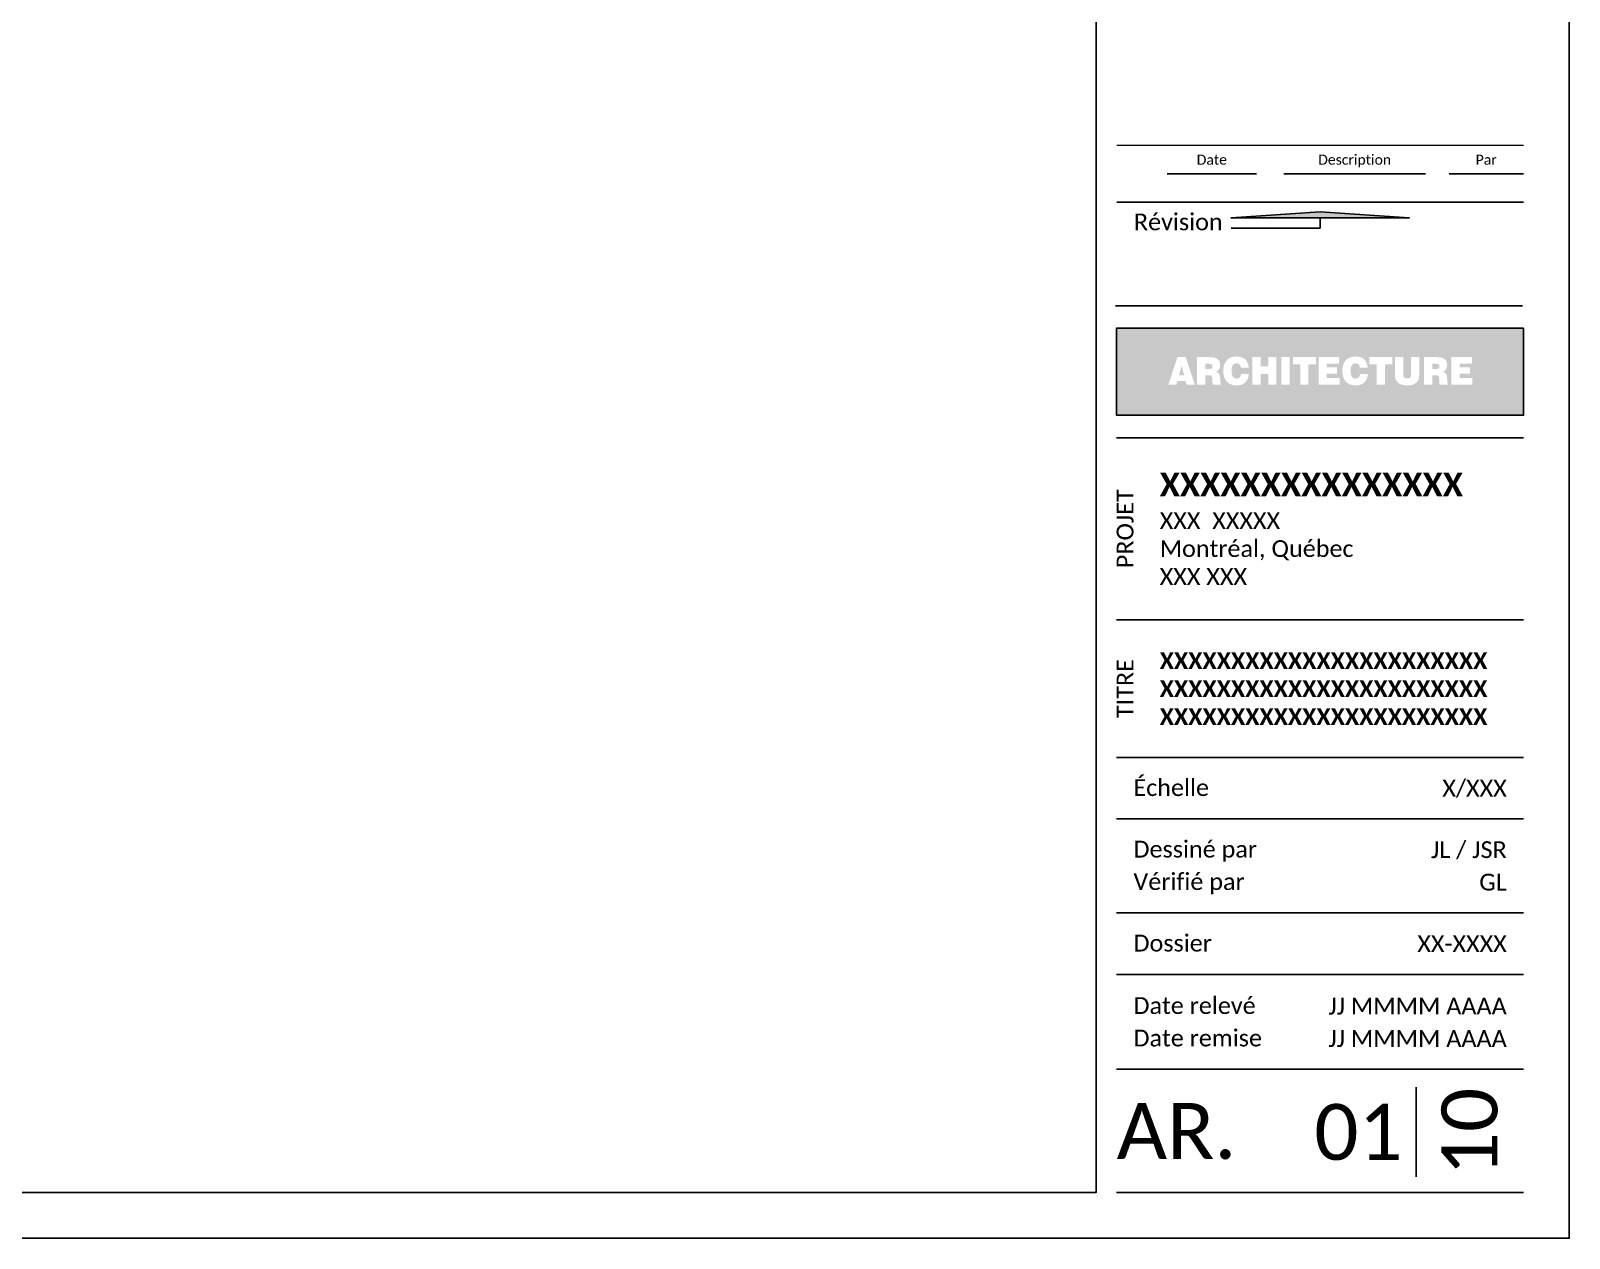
# Paper-space layout 'LETTER-IMPERIAL' of a CAD drawing. Header units: inches. Extents: x 0 to 16.8, y 0 to 8.5.
# Drawn here: x 5.58 to 11, y 0 to 4.25 of the extents above; entities that cross this region are included whole.
import ezdxf
from ezdxf.enums import TextEntityAlignment as Align

# ---------------------------------------------------------------- set-up
doc = ezdxf.new("R2010")
doc.units = ezdxf.units.IN
doc.header["$LTSCALE"] = 25
doc.header["$MEASUREMENT"] = 0
doc.layers.add('CARTOUCHE', color=7, linetype='Continuous')
doc.styles.add('Cartouche', font='calibri.ttf')
doc.styles.get("Standard").update_dxf_attribs({"font": 'stylu.ttf'})

psp = doc.layouts.new('LETTER-IMPERIAL')

# ---------------------------------------------------------------- hatches: boundary and pattern name
h = psp.add_hatch(color=256)
h.paths.add_polyline_path([(10.83912054527764, 3.203489808410805), (9.406598042689723, 3.203489808410805), (9.406598042689723, 2.896520700713265), (10.83912054527764, 2.896520700713265)])
h.paths.add_polyline_path([(9.620543960384339, 3.101170390346351), (9.64987237017192, 3.101170390346351), (9.681701128259363, 3.004467730424612), (9.65291333432043, 3.004467730424612), (9.649534485266543, 3.017239779848236), (9.620746691327554, 3.017239779848236), (9.61723268831156, 3.004467730424612), (9.588715202296896, 3.004467730424612)], flags=16)
h.paths.add_polyline_path([(9.689945519950811, 3.101170390346351), (9.733194787840318, 3.101170390346351), (9.739884908966985, 3.100967659403107), (9.745831683301844, 3.100359466573405), (9.751102687825835, 3.099413388838333), (9.755697922539127, 3.098061849216773), (9.759617387441608, 3.096304847708762), (9.762252889703632, 3.094615423181839), (9.765631738757463, 3.09130415110904), (9.768199664038434, 3.087181955263315), (9.769956665546431, 3.082181258663593), (9.770767589319348, 3.076369638290946), (9.77090274328151, 3.073328674142477), (9.77042970441397, 3.067314322826573), (9.769010587811351, 3.062110895283621), (9.767321163284407, 3.058596892267599), (9.764212622154844, 3.054677427365118), (9.760022849328038, 3.051366155292311), (9.756306115368773, 3.049338845859982), (9.761712273854982, 3.04744669038983), (9.766744673235962, 3.04384013750013), (9.769348472716729, 3.038458951906538), (9.770564858376133, 3.033052793420329), (9.770970320262563, 3.027916942858451), (9.771523615800618, 3.01408455440765), (9.772997629694942, 3.00865750325141), (9.774146438373236, 3.008049310421715), (9.774146438373236, 3.004467730424612), (9.744885605566708, 3.004467730424612), (9.743804373869466, 3.01000904287297), (9.74366921990736, 3.010549658721577), (9.743263758020873, 3.014536700605131), (9.743263758020873, 3.024200208899199), (9.742587988210119, 3.030484868139407), (9.74062825575885, 3.034674640966192), (9.740493101796687, 3.034809794928361), (9.736708790856369, 3.037039835303898), (9.730964747464782, 3.037783182095762), (9.718598159927637, 3.037783182095762), (9.718598159927637, 3.004467730424612), (9.689945519950811, 3.004467730424612)], flags=16)
h.paths.add_polyline_path([(9.78401267761052, 3.070220133012907), (9.785566948175301, 3.075355983574792), (9.787594257607623, 3.080086372250218), (9.790094605907484, 3.084478876020225), (9.793580925872902, 3.089262431321611), (9.797865958731393, 3.093466614503523), (9.801785423633874, 3.096507578652006), (9.806042773441789, 3.098940349970786), (9.810705585136077, 3.100900082422026), (9.815638704754747, 3.102319199024667), (9.820909709278794, 3.10326527675974), (9.82708193694782, 3.10363267126385), (9.833816912664531, 3.103400430721888), (9.839358225112903, 3.102657083930044), (9.844494075674788, 3.101440698270647), (9.849156887369134, 3.099683696762636), (9.853481814158101, 3.097453656387078), (9.85830632307767, 3.094068036092619), (9.862334398679252, 3.08988503450642), (9.865240208865544, 3.08576283866071), (9.867605403203243, 3.081167603947439), (9.869429981692349, 3.076099330366628), (9.870713944332806, 3.070558017918299), (9.871389714143561, 3.064543666602394), (9.843615574920761, 3.064543666602394), (9.842466766242467, 3.070355286975055), (9.840033994923658, 3.074747790745097), (9.839155494169688, 3.075761445461251), (9.835168452286098, 3.078329370742186), (9.82989744776205, 3.079410602439428), (9.828275600216216, 3.079478179420502), (9.823004595692169, 3.078734832628652), (9.8186796689032, 3.076369638290946), (9.815503550792585, 3.072855635274916), (9.813543818341373, 3.068868593391362), (9.812192278719806, 3.063867896791639), (9.811448931927941, 3.057988699437896), (9.811246200984726, 3.052717694913856), (9.811584085890104, 3.046162727749401), (9.812530163625183, 3.040486261338853), (9.814084434189965, 3.035755872663448), (9.81577385871691, 3.032714908514951), (9.81922028475185, 3.028998174555693), (9.82361278852187, 3.026768134180135), (9.828855287121712, 3.025961595934011), (9.829086523989133, 3.02595721040721), (9.834492682475343, 3.026768134180135), (9.83881760926431, 3.029133328517848), (9.839831263980443, 3.030146983234016), (9.84253434322352, 3.034269179079719), (9.84415619076941, 3.03960776058484), (9.844426498693736, 3.041905377941472), (9.87193032999221, 3.041905377941472), (9.871254560181455, 3.035891026625603), (9.870038174522051, 3.030349714177238), (9.868281173013997, 3.025213863615367), (9.865915978676298, 3.020551051921022), (9.86307774547106, 3.016428856075298), (9.859437308103338, 3.012424374970817), (9.855576700571476, 3.009265696081105), (9.85145450472578, 3.006765347781244), (9.846926846993597, 3.004738038348915), (9.84206130435598, 3.003251344765215), (9.83672272285088, 3.002305267030128), (9.829650004229848, 3.001715873811709), (9.822869441730006, 3.002034959105825), (9.817463283243853, 3.002778305897675), (9.812395009663021, 3.004062268538139), (9.807664620987623, 3.005819270046157), (9.803272117217602, 3.008116887402789), (9.79921749835296, 3.010887543626968), (9.794943910386962, 3.014765429003472), (9.791310991566888, 3.019267089280572), (9.788607912323755, 3.02345686210737), (9.786377871948218, 3.028052096820641), (9.784620870440222, 3.033052793420279), (9.783269330818655, 3.038323797944355), (9.782458407045738, 3.044067841335906), (9.781985368178198, 3.050082192651811), (9.781985368178198, 3.052717694913806), (9.782188099121413, 3.058934777172976), (9.782863868932225, 3.064746397545637)], flags=16)
h.paths.add_polyline_path([(9.88409418658614, 3.101170390346351), (9.913152288449396, 3.101170390346351), (9.913152288449396, 3.068327977542741), (9.940183080880331, 3.068327977542741), (9.940183080880388, 3.101170390346351), (9.969173605762535, 3.101170390346351), (9.969173605762535, 3.004467730424612), (9.940183080880331, 3.004467730424612), (9.940183080880331, 3.041905377941472), (9.913152288449396, 3.041905377941472), (9.913152288449396, 3.004467730424612), (9.88409418658614, 3.004467730424612)], flags=16)
h.paths.add_polyline_path([(9.986743620842674, 3.101170390346351), (10.01627476157347, 3.101170390346351), (10.01627476157347, 3.004467730424612), (9.986743620842674, 3.004467730424612)], flags=16)
h.paths.add_polyline_path([(10.02695192458373, 3.101170390346351), (10.10804430187659, 3.101170390346351), (10.10804430187659, 3.075693868480169), (10.08202716416179, 3.075693868480169), (10.08202716416179, 3.004467730424612), (10.05296906229853, 3.004467730424612), (10.05296906229853, 3.075693868480169), (10.02695192458373, 3.075693868480169)], flags=16)
h.paths.add_polyline_path([(10.11736992526528, 3.101170390346351), (10.18960971803699, 3.101170390346351), (10.18960971803699, 3.077991485836808), (10.14642802712854, 3.077991485836808), (10.14642802712854, 3.065084282451015), (10.18291959691032, 3.065084282451015), (10.18291959691032, 3.04291903265764), (10.14642802712854, 3.04291903265764), (10.14642802712854, 3.027984519839532), (10.19136671954499, 3.027984519839532), (10.19136671954499, 3.004467730424612), (10.11736992526528, 3.004467730424612)], flags=16)
h.paths.add_polyline_path([(10.20130053576338, 3.058934777172976), (10.20197630557414, 3.064746397545637), (10.20312511425243, 3.070220133012886), (10.20467938481721, 3.075355983574763), (10.20670669424953, 3.080086372250197), (10.20920704254939, 3.084478876020225), (10.21269336251481, 3.089262431321597), (10.2169783953733, 3.093466614503523), (10.22089786027578, 3.096507578652006), (10.2251552100837, 3.098940349970786), (10.22975044479693, 3.100900082422026), (10.23475114139666, 3.102319199024667), (10.2400221459207, 3.10326527675974), (10.24614764358705, 3.10363428264326), (10.2529293493065, 3.103400430721888), (10.25847066175481, 3.102657083930044), (10.26353893533565, 3.101440698270647), (10.26826932401104, 3.099683696762636), (10.27259425080001, 3.097453656387078), (10.27744807488591, 3.094047464046075), (10.28137925834005, 3.089885034506399), (10.28435264550745, 3.085762838660675), (10.28671783984515, 3.081167603947439), (10.28854241833426, 3.076099330366628), (10.28975880399366, 3.070558017918263), (10.29050215078553, 3.064543666602394), (10.26272801156267, 3.064543666602394), (10.26157920288438, 3.070355286975055), (10.25914643156563, 3.074747790745083), (10.2582679308116, 3.075761445461251), (10.25421331194696, 3.078329370742186), (10.24900988440402, 3.079410602439428), (10.24738803685813, 3.079478179420502), (10.24204945535303, 3.078734832628652), (10.23772452856406, 3.076369638290946), (10.23461598743449, 3.072855635274916), (10.23265625498328, 3.068868593391362), (10.23130471536172, 3.063867896791618), (10.2304937915888, 3.057988699437896), (10.23035863762664, 3.052717694913842), (10.23062894555096, 3.04616272774933), (10.23164260026709, 3.040486261338839), (10.23319687083188, 3.035755872663433), (10.23488629535882, 3.032714908514951), (10.23833272139376, 3.028998174555693), (10.24272522516378, 3.026768134180135), (10.24796766759437, 3.02596160457544), (10.24819896063104, 3.02595721040721), (10.2535375421362, 3.026768134180135), (10.25786246892511, 3.029133328517848), (10.25894370062235, 3.030146983234016), (10.26164677986543, 3.034269179079719), (10.26320105043027, 3.039607760584854), (10.26353893533565, 3.041905377941472), (10.29097518965307, 3.041905377941472), (10.29029941984226, 3.035891026625567), (10.28908303418291, 3.030349714177259), (10.28732603267486, 3.025213863615381), (10.28502841531827, 3.020551051921022), (10.28219018211297, 3.016428856075298), (10.27854974474525, 3.012424374970817), (10.27468913721339, 3.009265696081105), (10.27056694136769, 3.006765347781244), (10.26603928363551, 3.004738038348915), (10.26117374099789, 3.003251344765215), (10.25583515949279, 3.002305267030128), (10.24873805218687, 3.001713841421303), (10.24191430139086, 3.002034959105825), (10.23650814290465, 3.002778305897675), (10.23143986932388, 3.004062268538139), (10.22677705762953, 3.005819270046157), (10.22238455385951, 3.008116887402789), (10.21832993499487, 3.010887543626954), (10.21405634702893, 3.014765429003472), (10.2104234282088, 3.019267089280551), (10.20772034896572, 3.023456862107349), (10.20549030859013, 3.02805209682062), (10.20373330708213, 3.033052793420364), (10.20238176746062, 3.038323797944369), (10.2015032667066, 3.044067841335942), (10.20109780482011, 3.050082192651811), (10.20109780482011, 3.052717694913927)], flags=16)
h.paths.add_polyline_path([(10.29624619417706, 3.101170390346351), (10.37727099448887, 3.101170390346351), (10.37727099448887, 3.075693868480169), (10.35125385677406, 3.075693868480169), (10.35125385677406, 3.004467730424612), (10.32219575491081, 3.004467730424612), (10.32219575491081, 3.075693868480169), (10.29624619417706, 3.075693868480169)], flags=16)
h.paths.add_polyline_path([(10.38639388693434, 3.101170390346351), (10.41538441181649, 3.101170390346351), (10.41538441181649, 3.041567493036095), (10.41599260464619, 3.035215256814813), (10.41788476011635, 3.030755176063711), (10.41862810690822, 3.029809098328617), (10.42234484086748, 3.02737632700983), (10.42775099935369, 3.026295095312609), (10.42937284689953, 3.026227518331535), (10.43518446727217, 3.026970865123378), (10.43930666311792, 3.029065751536774), (10.43991485594762, 3.029741521347557), (10.44207731934205, 3.033660986250038), (10.44302339707713, 3.039472606622706), (10.44309097405824, 3.041567493036095), (10.44309097405824, 3.101170390346351), (10.47208149894044, 3.101170390346351), (10.47208149894044, 3.039134721717293), (10.47174361403506, 3.033052793420343), (10.47072995931887, 3.027443903990911), (10.46910811177304, 3.022443207391188), (10.46674291743528, 3.017915549658991), (10.46376953026794, 3.013928507775436), (10.46113402800592, 3.011360582494501), (10.45755244800881, 3.00865750325141), (10.45349782914417, 3.006359885894778), (10.44903774839304, 3.004535307405686), (10.44403705179332, 3.003183767784141), (10.43856331632605, 3.002305267030128), (10.4326841189723, 3.001832228162595), (10.42937284689953, 3.001764651181507), (10.42322334162151, 3.001967382124751), (10.41754687521097, 3.00264315193552), (10.41234344766804, 3.003791960613836), (10.40754548201153, 3.00534623117861), (10.40328813220367, 3.007373540610925), (10.39828972933958, 3.010530426630336), (10.39389493183387, 3.015009739472678), (10.39105669862863, 3.019131935318403), (10.38889423523415, 3.023794747012726), (10.38740754165048, 3.02893059757464), (10.38659661787756, 3.034607063985132), (10.38639388693429, 3.039134721717272)], flags=16)
h.paths.add_polyline_path([(10.48904332119082, 3.101170390346351), (10.53229258908038, 3.101170390346351), (10.53891513322594, 3.100967659403107), (10.54486190756074, 3.100359466573405), (10.55013291208479, 3.099413388838333), (10.55472814679808, 3.098061849216788), (10.55864761170056, 3.096304847708776), (10.56128311396259, 3.094615423181839), (10.56472953999753, 3.09130415110904), (10.56729746527844, 3.08718195526333), (10.56898688980539, 3.082181258663571), (10.5697978135783, 3.076369638290946), (10.56993296754047, 3.073328674142463), (10.56945992867293, 3.067314322826558), (10.56810838905136, 3.062110895283606), (10.56635138754336, 3.058596892267599), (10.5632428464138, 3.054677427365097), (10.5591206505681, 3.051366155292311), (10.55540391660884, 3.049338845859996), (10.56074249811394, 3.047446690389816), (10.56574494995994, 3.043861599900201), (10.56844627395679, 3.038458951906538), (10.56966265961614, 3.033052793420343), (10.57006812150263, 3.027916942858422), (10.57054116037017, 3.014401546642983), (10.57060873735128, 3.014131238718744), (10.5720278539539, 3.00865750325141), (10.57317666263219, 3.008049310421715), (10.57317666263219, 3.004467730424612), (10.54391582982572, 3.004467730424612), (10.54282583138496, 3.010053972433337), (10.54229398227983, 3.014536700605146), (10.54229398227983, 3.024200208899199), (10.54168578945013, 3.030484868139393), (10.53965848001786, 3.03467464096617), (10.53959090303675, 3.034809794928361), (10.53580659209638, 3.037039835303898), (10.52999497172374, 3.037783182095762), (10.51769596116765, 3.037783182095762), (10.51769596116765, 3.004467730424612), (10.48904332119082, 3.004467730424612)], flags=16)
h.paths.add_polyline_path([(10.58486748035858, 3.101170390346351), (10.65710727313029, 3.101170390346351), (10.65710727313029, 3.077991485836808), (10.61392558222184, 3.077991485836808), (10.61392558222184, 3.065084282451015), (10.65041715200363, 3.065084282451015), (10.65041715200363, 3.04291903265764), (10.61392558222184, 3.04291903265764), (10.61392558222184, 3.027984519839532), (10.65886427463829, 3.027984519839532), (10.65886427463829, 3.004467730424612), (10.58486748035858, 3.004467730424612)], flags=16)
h.paths.add_polyline_path([(9.63520816527813, 3.071031056785824), (9.626017695851601, 3.037512874171445), (9.644263480742495, 3.037512874171445)], flags=0)
h.paths.add_polyline_path([(9.744007104812738, 3.068598285467044), (9.742790719153334, 3.074072020934306), (9.741371602550714, 3.075761445461251), (9.737587291610396, 3.07718056206387), (9.731370209351269, 3.077721177912491), (9.731032324445891, 3.077721177912491), (9.718598159927637, 3.077721177912491), (9.718598159927637, 3.059610546983745), (9.731775671237699, 3.059610546983745), (9.737857599534664, 3.060151162832366), (9.741371602550714, 3.061637856416081), (9.743736796888413, 3.065827629242879)], flags=0)
h.paths.add_polyline_path([(10.54182094341229, 3.074072020934306), (10.54040182680967, 3.075761445461251), (10.53661751586935, 3.07718056206387), (10.53046801059128, 3.077721177912491), (10.5301301256859, 3.077721177912491), (10.51769596116765, 3.077721177912491), (10.51769596116765, 3.059610546983745), (10.53087347247777, 3.059610546983745), (10.53695540077473, 3.060151162832366), (10.54040182680967, 3.061637856416081), (10.54283459812842, 3.065827629242879), (10.54303732907169, 3.068598285467044)], flags=0)
at = {"layer": 'CARTOUCHE'}
h = psp.add_hatch(color=256, dxfattribs=at)
h.dxf.hatch_style = 1
h.paths.add_polyline_path([(10.12316538853611, 3.612582442010826), (9.80943282229913, 3.591327096728222), (10.12316538853611, 3.591327096728222), (10.43689795477309, 3.591327096728222)])

# ---------------------------------------------------------------- linework, layer by layer
for p, q in [((10.12316538853611, 3.5548559316168), (10.12316538853611, 3.591327096728222)), ((9.80943282229913, 3.5548559316168), (10.12316538853611, 3.5548559316168)), ((10.83492843021888, 3.282229965891123), (9.402405927630966, 3.282229965891123)), ((10.83912054527764, 2.817780543232946), (9.406598042689723, 2.817780543232946)), ((9.406598042689723, 2.176777890465627), (10.83912054527832, 2.176777890465627)), ((9.406598042689723, 1.692415650098164), (10.83912054527832, 1.692415650098164)), ((9.406598042689723, 1.475880217027318), (10.83912054527832, 1.475880217027318)), ((9.406598042689723, 1.14517155561), (10.83912054527832, 1.14517155561)), ((9.406598042689723, 0.9286361225391331), (10.83912054527832, 0.9286361225391331)), ((9.406598042689723, 0.594557382381673), (10.83912054527832, 0.594557382381673)), ((10.46058844334163, 0.2162959588396518), (10.46058844334163, 0.5318636502793055)), ((9.406598042689723, 0.1608794547215595), (10.83912054527832, 0.1608794547215595))]:
    psp.add_line(p, q, dxfattribs=at)
at = {"layer": 'CARTOUCHE', "ltscale": 5}
psp.add_lwpolyline([(0.482638364164643, 8.339120545278334), (9.334119225594463, 8.339120545278341), (9.334119225594463, 0.1608794547215595), (0.482638364164643, 0.1608794547215595)], close=True, dxfattribs=at)
at = {"layer": 'CARTOUCHE', "const_width": 0.005639852372395924}
for points in [[(9.407210231793329, 3.846771618837444), (10.83912054527821, 3.846771618837444)], [(9.583900552443026, 3.746615434890543), (9.899691394948661, 3.746615434890543)], [(9.994818584881557, 3.746615434890543), (10.49432809473382, 3.746615434890543)], [(10.57622384422814, 3.746615434890543), (10.83912054527821, 3.746615434890543)], [(9.40721023179401, 3.646459250943636), (10.83912054527826, 3.646459250943636)]]:
    psp.add_lwpolyline(points, dxfattribs=at)
at = {"layer": 'CARTOUCHE'}
for points in [[(10.12316538853611, 3.591327096728222), (9.80943282229913, 3.591327096728222), (10.12316538853611, 3.612582442010833)], [(10.12316538853611, 3.591327096728222), (10.43689795477309, 3.591327096728222), (10.12316538853611, 3.612582442010833)]]:
    psp.add_lwpolyline(points, dxfattribs=at)
psp.add_lwpolyline([(10.83912054527764, 3.203489808410812), (9.406598042689723, 3.203489808410812), (9.406598042689723, 2.896520700713265), (10.83912054527764, 2.896520700713265), (10.83912054527764, 3.203489808410812)], close=True, dxfattribs=at)
at = {"layer": 'Defpoints'}
psp.add_lwpolyline([(0, 0), (10.99999999999983, 0), (10.99999999999983, 8.499999999999893), (0, 8.499999999999893)], close=True, dxfattribs=at)

# ---------------------------------------------------------------- texts
at = {"layer": 'CARTOUCHE', "style": 'Cartouche'}
for s, p in [('Date', (9.741795973695844, 3.813989022916182)), ('Description', (10.24457333980769, 3.813989022916182)), ('Par', (10.70767219475317, 3.813989022916182))]:
    psp.add_text(s, height=0.03543307086614088, dxfattribs=at).set_placement(p, align=Align.TOP_CENTER)
psp.add_text('Révision', height=0.0590551181102348, dxfattribs=at).set_placement((9.623580174730932, 3.579073205135835), align=Align.MIDDLE)
for s, height, p in [('PROJET', 0.0590551181102348, (9.406598042689723, 2.497279216849286)), ('TITRE', 0.0590551181102348, (9.406598042689723, 1.934596770281895)), ('10', 0.1968503937007851, (10.55007343692807, 0.3740798045594786))]:
    psp.add_text(s, height=height, rotation=90, dxfattribs=at).set_placement(p, align=Align.TOP_CENTER)
for s, height, p in [('Échelle', 0.0590551181102348, (9.465653160799945, 1.585984932407628)), ('Dessiné par', 0.0590551181102348, (9.465653160799945, 1.369449499336768)), ('Vérifié par', 0.0590551181102348, (9.465653160799945, 1.255276270990309)), ('Dossier', 0.0590551181102348, (9.465653160799945, 1.038740837919464)), ('Date relevé', 0.0590551181102348, (9.465653160799945, 0.8188353261084416)), ('Date remise', 0.0590551181102348, (9.465653160799945, 0.7046620977619895)), ('AR.', 0.1968503937007851, (9.406598042689723, 0.3777184185516091))]:
    psp.add_text(s, height=height, dxfattribs=at).set_placement(p, align=Align.MIDDLE_LEFT)
for s, height, p in [('X/XXX', 0.0590551181102348, (10.78006542716804, 1.584147933562748)), ('JL / JSR', 0.0590551181102348, (10.78006542716804, 1.367612500491889)), ('GL', 0.0590551181102348, (10.78006542716804, 1.253439272145429)), ('XX-XXXX', 0.0590551181102348, (10.78006542716804, 1.03690383907457)), ('JJ MMMM AAAA', 0.0590551181102348, (10.78006542716804, 0.8169983272635477)), ('JJ MMMM AAAA', 0.0590551181102348, (10.78006542716804, 0.7028250989171099)), ('01', 0.1968503937007851, (10.41355521017726, 0.3740798045594786))]:
    psp.add_text(s, height=height, dxfattribs=at).set_placement(p, align=Align.MIDDLE_RIGHT)
at = {"layer": 'CARTOUCHE', "linetype": 'Continuous', "ltscale": 10, "insert": (9.558182697960945, 2.497279216849286), "char_height": 0.08379209238988228, "width": 1.090614151405387, "attachment_point": 4}
psp.add_mtext('{\\fCalibri|b1|i0|c0|p34;XXXXXXXXXXXXXXX\\P\\fCalibri|b0|i0|c0|p34;\\H0.70478x;XXX  XXXXX\\PMontréal, Québec\\PXXX XXX}', dxfattribs=at)
at = {"layer": 'CARTOUCHE', "linetype": 'Continuous', "ltscale": 10, "insert": (9.558182697960945, 1.934596770281895), "char_height": 0.0590551181102348, "width": 1.178024749774121, "attachment_point": 4, "style": 'Cartouche'}
psp.add_mtext('{\\fCalibri|b1|i0|c0|p34;XXXXXXXXXXXXXXXXXXXXXXX\\PXXXXXXXXXXXXXXXXXXXXXXX\\PXXXXXXXXXXXXXXXXXXXXXXX}', dxfattribs=at)

doc.saveas('drawing.dxf')
